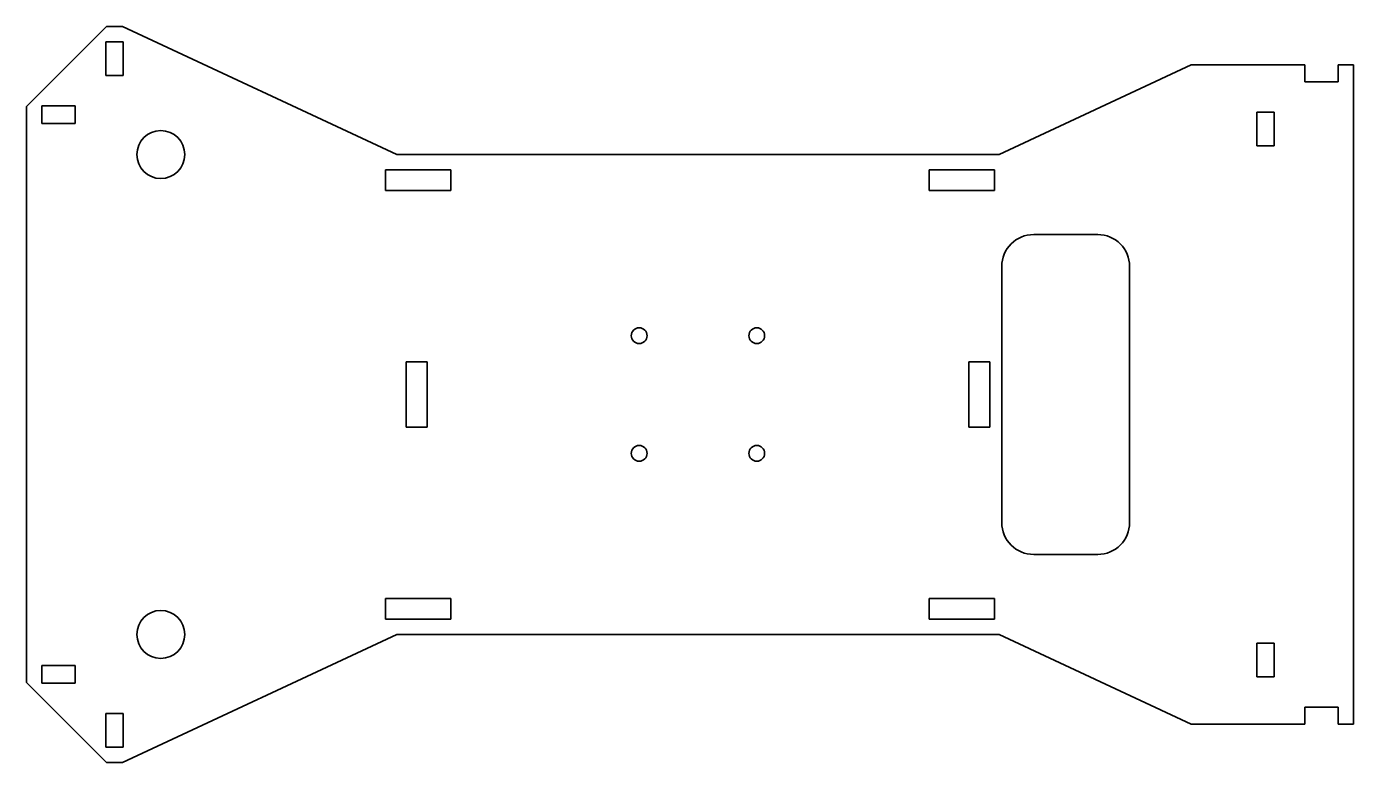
# Model space of a CAD drawing. Header units: inches. Extents: x 0 to 415, y 0 to 230.
import ezdxf

# ---------------------------------------------------------------- set-up
doc = ezdxf.new("R2010")
doc.units = ezdxf.units.IN
doc.header["$MEASUREMENT"] = 0
doc.layers.add('SIMUMAK Visible (ISO)', color=7, linetype='Continuous', lineweight=35)

# ---------------------------------------------------------------- blocks, each defined once
blk = doc.blocks.new('estsup')
at = {"layer": 'SIMUMAK Visible (ISO)'}
for p, q in [((25, 230), (0, 205)), ((30, 230), (25, 230)), ((115.78, 190), (30, 230)), ((24.75, 214.75), (24.75, 225.25)), ((24.75, 225.25), (30.25, 225.25)), ((30.25, 225.25), (30.25, 214.75)), ((364.27, 218), (304.22, 190)), ((399.75, 218), (364.27, 218)), ((399.75, 212.75), (399.75, 218)), ((415, 218), (410.25, 218)), ((410.25, 218), (410.25, 212.75)), ((415, 12), (415, 218)), ((30.25, 214.75), (24.75, 214.75)), ((410.25, 212.75), (399.75, 212.75)), ((0, 205), (0, 25)), ((4.75, 205.25), (15.25, 205.25)), ((4.75, 199.75), (4.75, 205.25)), ((15.25, 205.25), (15.25, 199.75)), ((15.25, 199.75), (4.75, 199.75)), ((384.75, 192.75), (384.75, 203.25)), ((384.75, 203.25), (390.25, 203.25)), ((390.25, 203.25), (390.25, 192.75)), ((390.25, 192.75), (384.75, 192.75)), ((115.78, 190), (304.22, 190)), ((112.25, 185.25), (132.75, 185.25)), ((112.25, 178.75), (112.25, 185.25)), ((132.75, 185.25), (132.75, 178.75)), ((282.25, 178.75), (282.25, 185.25)), ((282.25, 185.25), (302.75, 185.25)), ((302.75, 185.25), (302.75, 178.75)), ((132.75, 178.75), (112.25, 178.75)), ((302.75, 178.75), (282.25, 178.75)), ((315, 165), (335, 165)), ((305, 75), (305, 155)), ((345, 155), (345, 75)), ((118.75, 104.75), (118.75, 125.25)), ((118.75, 125.25), (125.25, 125.25)), ((125.25, 125.25), (125.25, 104.75)), ((294.75, 125.25), (301.25, 125.25)), ((294.75, 104.75), (294.75, 125.25)), ((301.25, 125.25), (301.25, 104.75)), ((125.25, 104.75), (118.75, 104.75)), ((301.25, 104.75), (294.75, 104.75)), ((335, 65), (315, 65)), ((112.25, 51.25), (132.75, 51.25)), ((112.25, 44.75), (112.25, 51.25)), ((132.75, 51.25), (132.75, 44.75)), ((282.25, 51.25), (302.75, 51.25)), ((282.25, 44.75), (282.25, 51.25)), ((302.75, 51.25), (302.75, 44.75)), ((132.75, 44.75), (112.25, 44.75)), ((302.75, 44.75), (282.25, 44.75)), ((115.78, 40), (30, 0)), ((304.22, 40), (115.78, 40)), ((364.27, 12), (304.22, 40)), ((384.75, 26.75), (384.75, 37.25)), ((384.75, 37.25), (390.25, 37.25)), ((390.25, 37.25), (390.25, 26.75)), ((4.75, 30.25), (15.25, 30.25)), ((4.75, 24.75), (4.75, 30.25)), ((15.25, 30.25), (15.25, 24.75)), ((25, 0), (0, 25)), ((390.25, 26.75), (384.75, 26.75)), ((15.25, 24.75), (4.75, 24.75)), ((399.75, 12), (399.75, 17.25)), ((399.75, 17.25), (410.25, 17.25)), ((410.25, 17.25), (410.25, 12)), ((24.75, 4.75), (24.75, 15.25)), ((24.75, 15.25), (30.25, 15.25)), ((30.25, 15.25), (30.25, 4.75)), ((364.27, 12), (399.75, 12)), ((410.25, 12), (415, 12)), ((30.25, 4.75), (24.75, 4.75)), ((30, 0), (25, 0))]:
    blk.add_line(p, q, dxfattribs=at)
for centre, radius in [((42, 190), 7.5), ((191.61, 133.38), 2.46), ((228.38, 133.38), 2.46), ((191.61, 96.61), 2.46), ((228.38, 96.61), 2.46), ((42, 40), 7.5)]:
    blk.add_circle(centre, radius, dxfattribs=at)
for centre, start, end in [((315, 155), 90, 180), ((335, 155), 0, 90), ((315, 75), 180, 270), ((335, 75), 270, 0)]:
    blk.add_arc(centre, 10, start, end, dxfattribs=at)

msp = doc.modelspace()

# ---------------------------------------------------------------- block references
msp.add_blockref('estsup', (0, 0))

doc.saveas('drawing.dxf')
